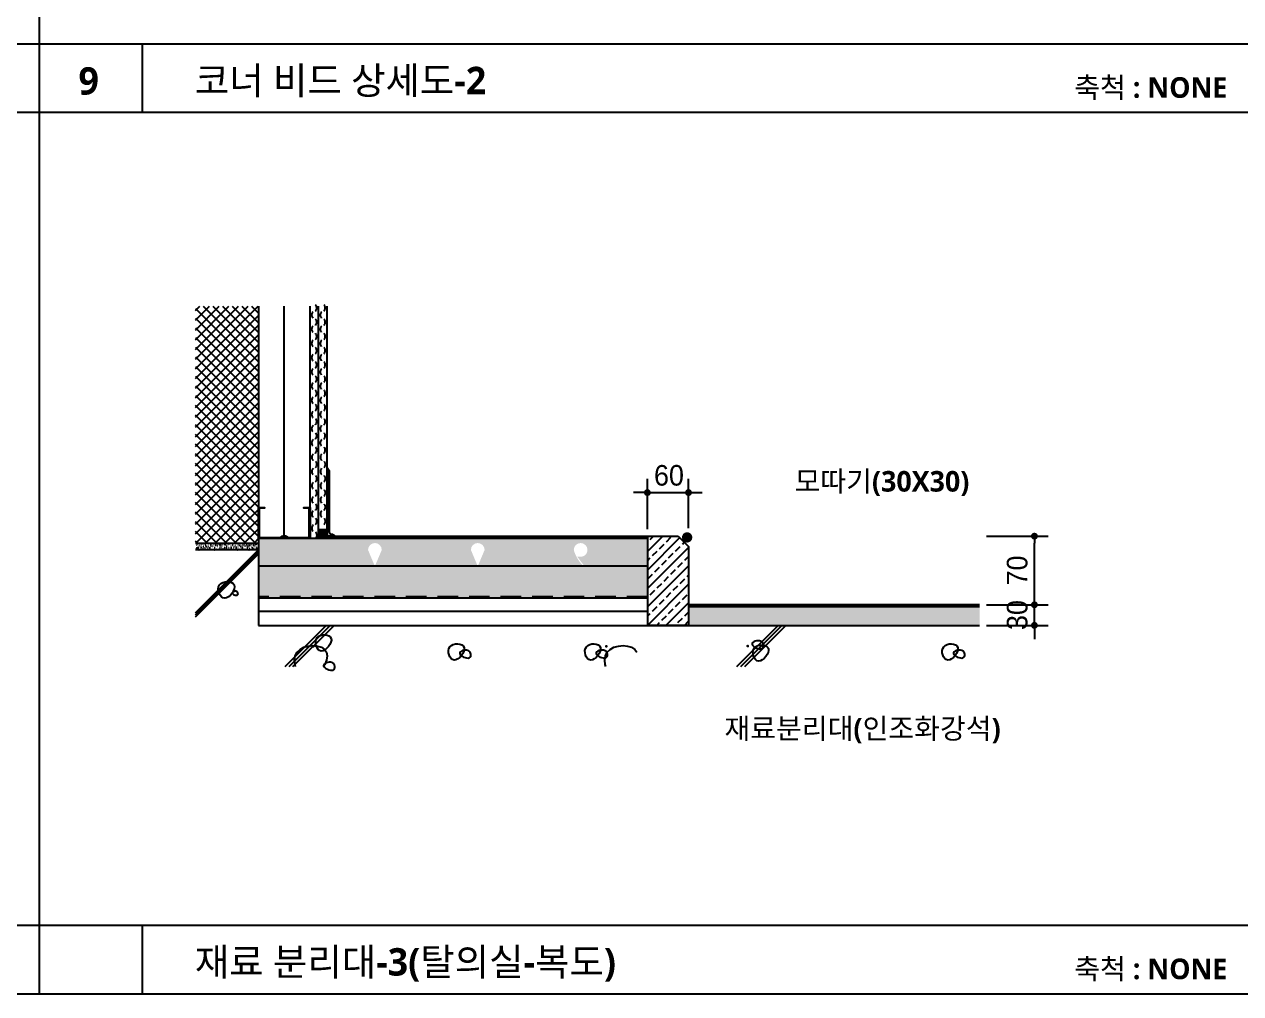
# Model space of a CAD drawing. Header units: millimetres. Extents: x 200 to 163856, y 0 to 163394.
# Drawn here: x 10352 to 12126, y 200 to 1613 of the extents above; entities that cross this region are included whole.
import ezdxf
from ezdxf.enums import TextEntityAlignment as Align

# ---------------------------------------------------------------- set-up
doc = ezdxf.new("R2010")
doc.units = ezdxf.units.MM
doc.header["$LTSCALE"] = 10
doc.linetypes.add('HID', pattern=[2.3, 1.5, -0.8])
doc.linetypes.add('HIDDEN', pattern=[2, 1, -1])
doc.layers.get('DEFPOINTS').update_dxf_attribs({"color": 181})
for name, color, linetype in [('8', 8, 'Continuous'), ('A-ANNO-GRA1', 7, 'Continuous'), ('A-ANNO-TEXT010', 7, 'Continuous'), ('A-ANNO-TEXT1', 7, 'Continuous'), ('A-ST-AXIS-DIM', 7, 'Continuous'), ('A-TEXT', 3, 'Continuous'), ('A-WALL-PATT', 8, 'Continuous'), ('A-화살표', 7, 'Continuous'), ('AA-XXXX-BLOK', 3, 'Continuous'), ('AA-XXXX-CONC', 2, 'Continuous'), ('AA-XXXX-OTHR', 7, 'Continuous'), ('AX-PATT', 8, 'Continuous'), ('D6', 6, 'Continuous'), ('ELE', 8, 'Continuous'), ('ELE2', 3, 'Continuous'), ('FIN', 6, 'Continuous'), ('H', 4, 'HIDDEN'), ('W3', 7, 'Continuous')]:
    doc.layers.add(name, color=color, linetype=linetype)
doc.styles.add('2020음성 1차', font='')
doc.styles.add('돋움', font='')
doc.styles.get('2020음성 1차').set_extended_font_data('NanumGothic', bold=True)
doc.styles.get('돋움').set_extended_font_data('Dotum')
doc.linetypes.add('STD_INS', pattern='A,0.0001,-0.1,[134,ltypeshp.shx,S=0.1,R=0,X=-0.1,Y=0],-0.2,[134,ltypeshp.shx,S=0.1,R=180,X=0.1,Y=0],-0.1', length=0.4001000000000002)
doc.dimstyles.new('NDIM10-1', dxfattribs={"dimscale": 10, "dimtxt": 3, "dimasz": 1, "dimexe": 2, "dimexo": 1, "dimgap": 1, "dimtad": 1, "dimdec": 0, "dimrnd": 0.25, "dimdsep": 32, "dimtxsty": '돋움', "dimblk1": 'DOT', "dimblk2": 'DOT', "dimsah": 1, "dimcen": 5, "dimclrd": 4, "dimclre": 4, "dimclrt": 3, "dimazin": 0, "dimtfac": 1, "dimtdec": 0, "dimtix": 1, "dimtmove": 2, "dimatfit": 3, "dimldrblk": 'DOT', "dimfxl": 1, "dimarcsym": 0})

# ---------------------------------------------------------------- blocks, each defined once
blk = doc.blocks.new('_Dot')
at = {"color": 0, "linetype": 'ByBlock', "lineweight": -2}
blk.add_line((-0.5, 0), (-1, 0), dxfattribs=at)
at = {"color": 0, "linetype": 'ByBlock', "const_width": 0.5}
blk.add_lwpolyline([(-0.25, 0, 1), (0.25, 0, 1)], format="xyb", close=True, dxfattribs=at)
blk = doc.blocks.new('*D9481')
at = {"layer": 'A-ST-AXIS-DIM', "color": 0, "lineweight": -2}
for p, q in [((11824.95100144812, 777.0000000000014), (11824.95100144812, 787.0000000000014)), ((11754.95100144812, 767.0000000000014), (11844.95100144812, 767.0000000000014)), ((11824.95100144812, 737.0000000000014), (11824.95100144812, 767.0000000000014)), ((11754.95100144812, 737.0000000000014), (11844.95100144812, 737.0000000000014)), ((11824.95100144812, 727.0000000000014), (11824.95100144812, 717.0000000000014))]:
    blk.add_line(p, q, dxfattribs=at)
at = {"layer": 'DEFPOINTS', "color": 0}
for p in [(11744.95100144812, 767.0000000000014), (11824.95100144812, 767.0000000000014), (11744.95100144812, 737.0000000000014)]:
    blk.add_point(p, dxfattribs=at)
at = {"layer": 'A-ST-AXIS-DIM', "color": 0, "linetype": 'ByBlock', "lineweight": -2, "xscale": 10, "yscale": 10, "zscale": 10}
for p, rotation in [((11824.95100144812, 767.0000000000014), 270), ((11824.95100144812, 737.0000000000014), 90)]:
    blk.add_blockref('_Dot', p, dxfattribs=dict(at, rotation=rotation))
at = {"layer": 'A-ST-AXIS-DIM', "color": 3, "insert": (11799.93064866657, 752.0000000000014), "char_height": 30, "attachment_point": 5, "rotation": 90, "style": '돋움'}
blk.add_mtext('30', dxfattribs=at)
blk = doc.blocks.new('*D9482')
at = {"layer": 'A-ST-AXIS-DIM', "color": 0, "lineweight": -2}
for p, q in [((11754.95100144812, 867.0000000000014), (11844.95100144812, 867.0000000000014)), ((11824.95100144812, 777.0000000000014), (11824.95100144812, 857.0000000000014)), ((11754.95100144812, 767.0000000000014), (11844.95100144812, 767.0000000000014))]:
    blk.add_line(p, q, dxfattribs=at)
at = {"layer": 'DEFPOINTS', "color": 0}
for p in [(11744.95100144812, 867.0000000000014), (11824.95100144812, 867.0000000000014), (11744.95100144812, 767.0000000000014)]:
    blk.add_point(p, dxfattribs=at)
at = {"layer": 'A-ST-AXIS-DIM', "color": 0, "linetype": 'ByBlock', "lineweight": -2, "xscale": 10, "yscale": 10, "zscale": 10}
for p, rotation in [((11824.95100144812, 867.0000000000014), 90), ((11824.95100144812, 767.0000000000014), 270)]:
    blk.add_blockref('_Dot', p, dxfattribs=dict(at, rotation=rotation))
at = {"layer": 'A-ST-AXIS-DIM', "color": 3, "insert": (11799.93064866657, 817.0000000000014), "char_height": 30, "attachment_point": 5, "rotation": 90, "style": '돋움'}
blk.add_mtext('70', dxfattribs=at)
blk = doc.blocks.new('*D9483')
at = {"layer": 'A-ST-AXIS-DIM', "color": 0, "lineweight": -2}
for p, q in [((11260.51730188963, 877.0000000000014), (11260.51730188963, 950.5495025361902)), ((11320.51730188963, 878.5000000000014), (11320.51730188963, 950.5495025361902)), ((11250.51730188963, 930.5495025361902), (11240.51730188963, 930.5495025361902)), ((11260.51730188963, 930.5495025361902), (11320.51730188963, 930.5495025361902)), ((11330.51730188963, 930.5495025361902), (11340.51730188963, 930.5495025361902))]:
    blk.add_line(p, q, dxfattribs=at)
at = {"layer": 'DEFPOINTS', "color": 0}
for p in [(11320.51730188963, 930.5495025361902), (11260.51730188963, 867.0000000000014), (11320.51730188963, 868.5000000000014)]:
    blk.add_point(p, dxfattribs=at)
at = {"layer": 'A-ST-AXIS-DIM', "color": 0, "linetype": 'ByBlock', "lineweight": -2, "xscale": 10, "yscale": 10, "zscale": 10}
blk.add_blockref('_Dot', (11260.51730188963, 930.5495025361902), dxfattribs=at)
at = {"layer": 'A-ST-AXIS-DIM', "color": 0, "linetype": 'ByBlock', "lineweight": -2, "xscale": 10, "yscale": 10, "zscale": 10, "rotation": 180}
blk.add_blockref('_Dot', (11320.51730188963, 930.5495025361902), dxfattribs=at)
at = {"layer": 'A-ST-AXIS-DIM', "color": 3, "insert": (11292.04079132856, 955.5262232450782), "char_height": 30, "attachment_point": 5, "style": '돋움'}
blk.add_mtext('60', dxfattribs=at)

msp = doc.modelspace()

# ---------------------------------------------------------------- hatches: boundary and pattern name
at = {"layer": '8'}
h = msp.add_hatch(dxfattribs=at)
h.set_pattern_fill('ANSI37', color=256, scale=12, style=0)
h.set_pattern_definition([(45, (-37216.05593610412, -28076.65378819592), (-1.060660171779821, 1.060660171779821), []), (135, (-37216.05593610412, -28076.65378819592), (-1.060660171779821, -1.060660171779821), [])])
h.paths.add_polyline_path([(10793.56639044036, 876.5000000000014), (10781.06639044036, 876.5000000000014), (10781.06639044036, 864.0000000000014), (10793.56639044036, 864.0000000000014)])
at = {"layer": 'A-WALL-PATT', "linetype": 'Continuous'}
h = msp.add_hatch(dxfattribs=at)
h.set_pattern_fill('ANSI33', color=256, scale=3, style=0)
h.set_pattern_definition([(45, (-48436.12072671621, -27466.03051077947), (-13.47038418160373, 13.47038418160373), []), (45, (-48422.65033671583, -27466.03051077947), (-13.47038418160373, 13.47038418160373), [9.524999999999999, -4.762499999999999])])
h.paths.add_polyline_path([(11305.51730188963, 867.0000000000014), (11260.51730188963, 867.0000000000014), (11260.51730188963, 737.0000000000014), (11320.51730188963, 737.0000000000014), (11320.51730188963, 852.0000000000014)])
at = {"layer": 'AX-PATT'}
h = msp.add_hatch(dxfattribs=at)
h.set_pattern_fill('_USER', color=256, scale=10, angle=45, style=0, double=1, pattern_type=0)
h.set_pattern_definition([(45, (2033.057336086902, 843.9698802190846), (-7.071067811865475, 7.071067811865476), []), (135, (2033.057336086902, 843.9698802190846), (-7.071067811865476, -7.071067811865475), [])])
h.paths.add_polyline_path([(10601.54439368521, 857.0000000000014), (10693.56639044036, 857.0000000000014), (10693.56639044036, 1202.210776322523), (10601.54439368521, 1202.210776322523)])
h = msp.add_hatch(dxfattribs=at)
h.set_pattern_fill('AR-SAND', color=256, scale=0.2, style=0)
h.set_pattern_definition([(37.50000000000001, (2033.057336086902, 873.9698802190846), (-0.3200062591968091, 9.788264746586847), [0, -7.721600000000001, 0, -8.636000000000001, 0, -8.255]), (7.499999999999999, (2033.057336086902, 873.9698802190846), (8.990465662760053, 14.33650201136709), [0, -4.165599999999992, 0, -6.959599999999992, 0, -2.666999999999996]), (327.5, (2026.808936086978, 873.9698802190846), (15.81984740482916, 0.02874369357091382), [0, -2.54, 0, -9.144, 0, -11.938]), (317.5, (2026.808936086978, 873.9698802190846), (15.27112904944594, 4.458586465144324), [0, -1.27, 0, -5.9944, 0, -6.858000000000001])])
edge = h.paths.add_edge_path()
edge.add_line((10917.30936685813, 864.0000000000014), (10917.30936685813, 823.3897665361887))
edge.add_line((10917.30936685813, 823.3897665366544), (11013.18695676097, 823.3897665366544))
edge.add_arc((12051.31527955507, 1277.006830785425), 1132.907258148674, 202.3064608810624, 203.6032418750248, ccw=False)
edge.add_arc((11013.18695676097, 847.0000000000014), 10, 360, 180, ccw=False)
edge.add_arc((9975.058633958484, 1277.006830788685), 1132.907258156778, 336.3967581249792, 337.69353911893256, ccw=False)
edge.add_line((11013.18695676097, 823.3897665366544), (11167.39299812031, 823.3897665366544))
edge.add_arc((11202.61239369077, 860.6598578784628), 51.27831445182591, 195.4493634467654, 226.6204402694851, ccw=False)
edge.add_arc((11163.18695676097, 847.0000000000014), 10, 360, 180, ccw=False)
edge.add_arc((11163.18695676097, 847.0000000000014), 10, 269.99999999997914, 360, ccw=False)
edge.add_line((11163.18695676097, 837.0000000000014), (11158.0549673769, 837.2832797584138))
edge.add_line((11158.05496737597, 837.2832797584138), (11168.73535980334, 823.3897665361887))
edge.add_line((11168.73535980334, 823.3897665366544), (11260.51730188963, 823.3897665366544))
edge.add_line((11260.51730188963, 823.3897665366544), (11260.51730188963, 864.000000000467))
edge.add_line((11260.51730188963, 864.0000000000014), (10917.30936685813, 864.0000000000014))
edge = h.paths.add_edge_path()
edge.add_line((10917.30936685813, 864.0000000000014), (10693.56639044036, 864.0000000000014))
edge.add_line((10693.56639044036, 864.0000000000014), (10693.56639044036, 887.0000000000014))
edge.add_line((10693.56639044036, 887.0000000000014), (10693.44980730538, 847.0000000000014))
edge.add_line((10693.44980730538, 847.0000000000014), (10693.56639044036, 823.3897665361887))
edge.add_line((10693.56639044036, 823.3897665366544), (10863.18695676097, 823.3897665366544))
edge.add_arc((11901.31527955041, 1277.006830783562), 1132.907258143559, 202.3064608810649, 203.6032418750328, ccw=False)
edge.add_arc((10863.18695676097, 847.0000000000014), 10, 360, 180, ccw=False)
edge.add_arc((9825.058633971523, 1277.006830783562), 1132.907258143072, 336.39675812499297, 337.6935391189616, ccw=False)
edge.add_line((10863.18695676097, 823.3897665366544), (10917.30936685813, 823.3897665366544))
edge.add_line((10917.30936685813, 823.3897665366544), (10917.30936685813, 864.000000000467))
h = msp.add_hatch(dxfattribs=at)
h.set_pattern_fill('AR-SAND', color=256, scale=0.1, style=0)
h.set_pattern_definition([(37.50000000000001, (2753.057345606881, 53.474038052374), (-0.1600031295984046, 4.894132373293424), [0, -3.860800000000001, 0, -4.318000000000001, 0, -4.1275]), (7.499999999999999, (2753.057345606881, 53.474038052374), (4.495232831380027, 7.168251005683543), [0, -2.082799999999996, 0, -3.479799999999996, 0, -1.333499999999998]), (327.5, (2749.933145606454, 53.474038052374), (7.90992370241458, 0.01437184678545691), [0, -1.27, 0, -4.572, 0, -5.969]), (317.5, (2749.933145606454, 53.474038052374), (7.635564524722972, 2.229293232572162), [0, -0.635, 0, -2.9972, 0, -3.429])])
h.paths.add_polyline_path([(10693.56639044036, 857.0000000000014), (10601.54439368521, 857.0000000000014), (10601.54439368521, 847.0000000000014), (10693.56639044036, 847.0000000000014)])
h = msp.add_hatch(dxfattribs=at)
h.set_pattern_fill('HEX', color=256, style=0)
h.set_pattern_definition([(0, (3473.057355199504, 1781.469879454934), (0, 5.49926), [3.175, -6.35]), (120, (3473.057355199504, 1781.469879454934), (-4.762498862015612, -2.749629999999998), [3.17499999999999, -6.349999999999981]), (59.99999999999999, (3476.232355200249, 1781.469879454934), (-4.762498862015612, 2.74963), [3.175, -6.35])])
h.paths.add_polyline_path([(11260.51730188963, 823.3897665366544), (10693.56639044036, 823.3897665366544), (10693.56639044036, 778.3897665366544), (11260.51730188963, 778.3897665366544)])
h.paths.add_polyline_path([(11260.51730188963, 778.3897665366544), (10693.56639044036, 778.3897665366544)])
h = msp.add_hatch(dxfattribs=at)
h.set_pattern_fill('AR-SAND', color=256, scale=0.2, style=0)
h.set_pattern_definition([(37.50000000000001, (-40455.84753255683, 2338.066366891378), (-0.3200062591968091, 9.788264746586847), [0, -7.721600000000001, 0, -8.636000000000001, 0, -8.255]), (7.499999999999999, (-40455.84753255683, 2338.066366891378), (8.990465662760053, 14.33650201136709), [0, -4.165599999999992, 0, -6.959599999999992, 0, -2.666999999999996]), (327.5, (-40462.09593255675, 2338.066366891378), (15.81984740482916, 0.02874369357091382), [0, -2.54, 0, -9.144, 0, -11.938]), (317.5, (-40462.09593255675, 2338.066366891378), (15.27112904944594, 4.458586465144324), [0, -1.27, 0, -5.9944, 0, -6.858000000000001])])
h.paths.add_polyline_path([(11320.51730188963, 737.0000000000014), (11744.95100144812, 737.0000000000014), (11744.95100144812, 764.0000000000014), (11320.51730188963, 764.0000000000014)])

# ---------------------------------------------------------------- linework, layer by layer
at = {"layer": 'A-ANNO-GRA1'}
for p, q in [((10373.74134905597, 5740), (10373.74134905597, 200)), ((8600, 1585), (15694.96539622388, 1585)), ((10523.74134905755, 1585.000000000001), (10523.74134905755, 1485.000000000001)), ((8600, 1485), (15694.96539622388, 1485)), ((8600, 300), (15694.96539622388, 300)), ((10523.74134905755, 300.0000000000009), (10523.74134905755, 200.0000000000009))]:
    msp.add_line(p, q, dxfattribs=at)
at = {"layer": 'A-ANNO-TEXT010'}
msp.add_lwpolyline([(11286.27398980458, 738.7343039335697, 0, 15, 0), (11286.27398980458, 693.7343039335697, 0, 0, 0), (11286.27398980458, 590.5941148595898, 0, 0, 0), (11352.22418459741, 590.5941148595898, 0, 0, 0)], format="xyseb", dxfattribs=at)
at = {"layer": 'A-ANNO-TEXT1'}
msp.add_lwpolyline([(10804.56639044036, 867.0000000000014), (10793.56639044036, 867.0000000000014), (10793.56639044036, 967.0000000000014), (10795.56639044036, 964.3333333334899, -0.1622776601683793), (10796.56639044036, 961.3333333334899), (10796.56639044036, 873.0000000000014, 0.4142135623730947), (10799.56639044036, 870.0000000000014, -0.2769839649484335)], format="xyb", close=True, dxfattribs=at)
at = {"layer": 'A-TEXT'}
msp.add_lwpolyline([(11321.09676986796, 867.9442355921506, 7.5, 7.5, -1.000000000000747), (11315.95274003924, 862.4863095097257, 7.5, 7.5, -0.9999999999985881), (11321.09676986796, 867.9442355921506, 0, 0, 0), (11385.67076969476, 946.9901289949207, 0, 0, 0), (11457.65015353033, 946.9901289949207, 0, 0, 0)], format="xyseb", dxfattribs=at)
at = {"layer": 'A-화살표', "linetype": 'Continuous'}
msp.add_lwpolyline([(11286.27398980458, 738.7343039335697, 0, 15, 0), (11286.27398980458, 693.7343039335697, 0, 0, 0), (11286.27398980458, 590.4703381173326, 0, 0, 0), (11351.89065711902, 590.4703381173326, 0, 0, 0)], format="xyseb", dxfattribs=at)
at = {"layer": 'AA-XXXX-BLOK'}
for p in [(10693.56639044036, 1202.210776322523), (10601.54439368521, 857.0000000000014)]:
    msp.add_line(p, (10693.56639044036, 857.0000000000014), dxfattribs=at)
at = {"layer": 'AA-XXXX-CONC'}
for p, q in [((10678.56639044036, 847.0000000000014), (10601.54439368521, 847.0000000000014)), ((10693.56639044036, 847.0000000000014), (10601.54439368521, 847.0000000000014)), ((10693.56639044036, 847.0000000000014), (10693.56639044036, 737.0000000000014)), ((10693.56639044036, 737.0000000000014), (11744.95100144812, 737.0000000000014))]:
    msp.add_line(p, q, dxfattribs=at)
at = {"layer": 'AA-XXXX-OTHR'}
for p, q in [((10693.56639044036, 864.0000000000014), (11260.51730188963, 864.0000000000014)), ((11260.51730188963, 823.3897665366544), (10693.56639044036, 823.3897665366544)), ((11744.95100144812, 764.0000000000014), (11320.51730188963, 764.0000000000014))]:
    msp.add_line(p, q, dxfattribs=at)
at = {"layer": 'AA-XXXX-OTHR', "color": 6}
for p, q in [((10793.56639044036, 867.0000000000014), (11260.51730188963, 867.0000000000014)), ((10693.56639044036, 777.0000000000014), (11260.51730188963, 777.0000000000014)), ((11744.95100144812, 767.0000000000014), (11320.51730188963, 767.0000000000014))]:
    msp.add_line(p, q, dxfattribs=at)
at = {"layer": 'AX-PATT', "linetype": 'STD_INS', "ltscale": 9}
msp.add_line((10731.06639044036, 864.0000000000014), (10731.06639044036, 1202.210776322523), dxfattribs=at)
at = {"layer": 'AX-PATT'}
for p, q in [((10693.56639044036, 857.0000000000014), (10693.56639044036, 847.0000000000014)), ((10601.54439368521, 755.0945863793618), (10693.56639044036, 847.1165831349804)), ((10601.54439368521, 752.2661592545933), (10693.56639044036, 844.2881560102119)), ((10601.54439368521, 749.4377321302904), (10693.56639044036, 841.4597288854434)), ((10732.3101114319, 677.0000000000014), (10792.3101114319, 737.0000000000014)), ((10737.96696568144, 677.0000000000014), (10797.96696568144, 737.0000000000014)), ((10743.62381993097, 677.0000000000014), (10803.62381993097, 737.0000000000014)), ((11391.1321026129, 677.0000000000014), (11451.1321026129, 737.0000000000014)), ((11396.78895686244, 677.0000000000014), (11456.78895686244, 737.0000000000014)), ((11402.44581111197, 677.0000000000014), (11462.44581111197, 737.0000000000014))]:
    msp.add_line(p, q, dxfattribs=at)
at = {"layer": 'AX-PATT', "linetype": 'STD_INS', "ltscale": 5}
msp.add_line((11260.51730188963, 757.0000000000014), (10693.56639044036, 757.0000000000014), dxfattribs=at)
at = {"layer": 'AX-PATT'}
for points in [[(10658.11612584119, 795.9132298561758), (10658.5491344468, 793.2423248123391), (10658.03671519508, 790.1952359592556), (10656.74165990905, 786.9976735827527), (10654.82676041455, 783.8753479681923), (10652.45480853555, 781.0539694004706), (10649.78859609508, 778.7592481658808), (10646.99091491898, 777.2168945488534), (10644.22455683121, 776.6526188352159), (10641.64018147395, 777.2168945488534), (10639.33991976039, 778.7592481658808), (10637.4137704247, 781.0539694004706), (10635.95173219734, 783.8753479681923), (10635.04380381157, 786.9976735827527), (10634.77998399784, 790.1952359592556), (10635.25027149034, 793.2423248123391), (10636.54466502045, 795.9132298561758), (10638.6960317721, 798.0198591868407), (10641.50871273738, 799.5245944228968), (10644.7299173591, 800.4274355643443), (10648.10685508096, 800.7283826116486), (10651.38673534666, 800.4274355643443), (10654.316767599, 799.5245944228968), (10656.6441612826, 798.0198591868407)], [(10662.29364459359, 780.9645333737149), (10662.94698385012, 781.373424672523), (10663.36889139426, 781.9839307777597), (10663.56823543881, 782.7329643433927), (10663.55388419286, 783.5574380229241), (10663.33470587016, 784.3942644693902), (10662.91956867979, 785.1803563367589), (10662.31734083549, 785.8526262780665), (10661.53689054822, 786.3479869468151), (10660.5976706683, 786.618350785227), (10659.56147260455, 786.6756293899393), (10658.50067240608, 786.5467341467752), (10657.4876461211, 786.2585764415576), (10656.59476979778, 785.8380676596439), (10655.89441948434, 785.3121191863916), (10655.45897122988, 784.7076424080892), (10655.3608010826, 784.051548709163), (10655.64668170598, 783.3722935724086), (10656.2609722256, 782.7045088619939), (10657.12242837952, 782.084370539525), (10658.14980591045, 781.5480545652113), (10659.2618605574, 781.1317369006588), (10660.37734805935, 780.8715935065425), (10661.41502415811, 780.8038003440029)], [(10799.47326186256, 718.0168283320977), (10799.72100347051, 715.3392006116933), (10799.0458169035, 712.3330358532271), (10797.61652331383, 709.2149854153408), (10795.60194385008, 706.2017006590045), (10793.17089966641, 703.5098329428597), (10790.49221191139, 701.3560336278765), (10787.73470173826, 699.9569540722309), (10785.06719029744, 699.5292456368929), (10782.64232249607, 700.2153082760065), (10780.54803827361, 701.8605363243273), (10778.85610132435, 704.2360727121136), (10777.63827534349, 707.1130603691577), (10776.96632402533, 710.262642225252), (10776.91201106508, 713.4559612101889), (10777.54710015704, 716.4641602542265), (10778.94335499735, 719.0583822866915), (10781.12048118984, 721.0499473679824), (10783.8899519793, 722.4108840781278), (10787.01118251917, 723.1533981282278), (10790.24358796285, 723.28969522752), (10793.34658346561, 722.8319810875705), (10796.07958418087, 721.7924614176168), (10798.20200526205, 720.1833419292248)], [(10993.14271600687, 704.7992551871589), (10993.39045761482, 702.1216274667545), (10992.71527104781, 699.1154627082883), (10991.28597745721, 695.997412270402), (10989.27139799439, 692.9841275140657), (10986.84035381072, 690.2922597983866), (10984.1616660557, 688.1384604829377), (10981.40415588257, 686.7393809272921), (10978.73664444083, 686.3116724919541), (10976.31177664039, 686.9977351310677), (10974.21749241793, 688.6429631793885), (10972.52555546866, 691.0184995671748), (10971.30772948687, 693.8954872242189), (10970.63577816871, 697.0450690803132), (10970.58146520847, 700.2383880652501), (10971.21655430135, 703.2465871092877), (10972.61280914166, 705.8408091417527), (10974.78993533415, 707.8323742230436), (10977.55940612362, 709.1933109336546), (10980.68063666348, 709.935824983289), (10983.91304210716, 710.0721220825812), (10987.01603760992, 709.6144079426317), (10989.74903832425, 708.574888272678), (10991.87145940543, 706.965768784286)], [(11192.10335344498, 704.7992551871589), (11192.35109505293, 702.1216274667545), (11191.67590848685, 699.1154627082883), (11190.24661489626, 695.997412270402), (11188.23203543344, 692.9841275140657), (11185.80099124883, 690.2922597983866), (11183.12230349475, 688.1384604829377), (11180.36479332068, 686.7393809272921), (11177.69728187987, 686.3116724919541), (11175.2724140785, 686.9977351310677), (11173.17812985604, 688.6429631793885), (11171.48619290677, 691.0184995671748), (11170.26836692591, 693.8954872242189), (11169.59641560775, 697.0450690803132), (11169.54210264751, 700.2383880652501), (11170.17719173947, 703.2465871092877), (11171.57344657977, 705.8408091417527), (11173.75057277226, 707.8323742230436), (11176.52004356173, 709.1933109336546), (11179.6412741016, 709.935824983289), (11182.8736795462, 710.0721220825812), (11185.97667504803, 709.6144079426317), (11188.7096757633, 708.574888272678), (11190.83209684448, 706.965768784286)], [(11427.25187509277, 703.1091315592653), (11428.55855360584, 703.9269141568816), (11429.40236869504, 705.147926367355), (11429.80105678228, 706.6459934990867), (11429.77235429132, 708.2949408576837), (11429.33399764498, 709.9685937510817), (11428.5037232661, 711.5407774853534), (11427.2992675775, 712.8853173679686), (11425.73836700202, 713.8760387050002), (11423.85992724219, 714.4167663818239), (11421.78753111468, 714.5313235917142), (11419.66593071775, 714.2735331053859), (11417.63987814778, 713.6972176949507), (11415.85412550115, 712.8562001311234), (11414.45342487519, 711.8043031846187), (11413.58252836627, 710.5953496275483), (11413.38618807078, 709.2831622306271), (11413.95794931756, 707.9246519566527), (11415.18653035586, 706.5890825358233), (11416.90944266555, 705.34880589042), (11418.96419772648, 704.2761739422581), (11421.18830701945, 703.4435386131531), (11423.41928202522, 702.9232518249205), (11425.49463422273, 702.7876654998413)], [(11713.137274968, 704.7992551871589), (11713.38501657595, 702.1216274667545), (11712.70983000894, 699.1154627082883), (11711.28053641834, 695.997412270402), (11709.26595695553, 692.9841275140657), (11706.83491277185, 690.2922597983866), (11704.15622501684, 688.1384604829377), (11701.3987148437, 686.7393809272921), (11698.73120340196, 686.3116724919541), (11696.30633560152, 686.9977351310677), (11694.21205137906, 688.6429631793885), (11692.52011442979, 691.0184995671748), (11691.30228844893, 693.8954872242189), (11690.63033712984, 697.0450690803132), (11690.5760241696, 700.2383880652501), (11691.21111326249, 703.2465871092877), (11692.60736810279, 705.8408091417527), (11694.78449429528, 707.8323742230436), (11697.55396508475, 709.1933109336546), (11700.67519562462, 709.935824983289), (11703.90760106829, 710.0721220825812), (11707.01059657105, 709.6144079426317), (11709.74359728632, 708.574888272678), (11711.86601836656, 706.965768784286)], [(11000.76339852114, 689.6173655712059), (11002.07007703421, 690.4351481683566), (11002.91389212341, 691.6561603792957), (11003.31258021065, 693.1542275110273), (11003.28387771969, 694.8031748696244), (11002.84552107335, 696.4768277630224), (11002.01524669447, 698.049011497294), (11000.81079100588, 699.3935513794436), (10999.24989043133, 700.3842727169408), (10997.37145067056, 700.9250003937645), (10995.29905454398, 701.0395576036549), (10993.17745414705, 700.7817671173266), (10991.15140157615, 700.2054517068914), (10989.36564892952, 699.3644341425984), (10987.96494830356, 698.3125371965593), (10987.09405179464, 697.103583639489), (10986.89771150009, 695.7913962425678), (10987.46947274686, 694.4328859685934), (10988.69805378516, 693.097316547764), (10990.42096609392, 691.8570399023606), (10992.47572115579, 690.7844079541987), (10994.69983044875, 689.9517726250938), (10996.93080545359, 689.4314858368612), (10999.00615765111, 689.295899511782)], [(11199.72403596019, 689.6173655712059), (11201.03071447325, 690.4351481683566), (11201.87452956152, 691.6561603792957), (11202.27321764969, 693.1542275110273), (11202.24451515873, 694.8031748696244), (11201.80615851239, 696.4768277630224), (11200.97588413351, 698.049011497294), (11199.77142844492, 699.3935513794436), (11198.21052786944, 700.3842727169408), (11196.3320881096, 700.9250003937645), (11194.25969198209, 701.0395576036549), (11192.13809158516, 700.7817671173266), (11190.11203901519, 700.2054517068914), (11188.32628636857, 699.3644341425984), (11186.92558574167, 698.3125371965593), (11186.05468923275, 697.103583639489), (11185.8583489382, 695.7913962425678), (11186.43011018497, 694.4328859685934), (11187.65869122327, 693.097316547764), (11189.38160353297, 691.8570399023606), (11191.4363585939, 690.7844079541987), (11193.66046788686, 689.9517726250938), (11195.89144289264, 689.4314858368612), (11197.96679509015, 689.295899511782)], [(11437.11948111703, 703.179151179736), (11437.36722272498, 700.5015234593316), (11436.69203615797, 697.4953587003997), (11435.2627425683, 694.3773082629791), (11433.24816310455, 691.3640235061771), (11430.81711892088, 688.672155790498), (11428.13843116586, 686.5183564750491), (11425.38092099273, 685.1192769198692), (11422.71340955191, 684.6915684840656), (11420.28854175055, 685.3776311231791), (11418.19425752808, 687.0228591719656), (11416.50232057882, 689.3983955597519), (11415.28449459796, 692.275383216796), (11414.6125432798, 695.4249650724246), (11414.55823031956, 698.6182840578272), (11415.19331941151, 701.6264831013991), (11416.58957425182, 704.2207051343298), (11418.76670044431, 706.2122702156207), (11421.53617123378, 707.573206925766), (11424.65740177364, 708.3157209754004), (11427.88980721732, 708.4520180751583), (11430.99280272008, 707.9943039347431), (11433.72580343534, 706.9547842652551), (11435.84822451652, 705.3456647763974)], [(11720.75795748227, 689.6173655712059), (11722.06463599534, 690.4351481683566), (11722.90845108454, 691.6561603792957), (11723.30713917178, 693.1542275110273), (11723.27843668175, 694.8031748696244), (11722.84008003541, 696.4768277630224), (11722.0098056556, 698.049011497294), (11720.80534996701, 699.3935513794436), (11719.24444939246, 700.3842727169408), (11717.36600963169, 700.9250003937645), (11715.29361350511, 701.0395576036549), (11713.17201310818, 700.7817671173266), (11711.14596053728, 700.2054517068914), (11709.36020789066, 699.3644341425984), (11707.95950726469, 698.3125371965593), (11707.08861075577, 697.103583639489), (11706.89227046122, 695.7913962425678), (11707.46403170799, 694.4328859685934), (11708.69261274629, 693.097316547764), (11710.41552505505, 691.8570399023606), (11712.47028011692, 690.7844079541987), (11714.69438940988, 689.9517726250938), (11716.92536441472, 689.4314858368612), (11719.00071661224, 689.295899511782)], [(10802.15676097249, 671.8628489528796), (10803.46343948555, 672.6806315500303), (10804.30725457383, 673.9016437609694), (10804.705942662, 675.3997108922354), (10804.67724017103, 677.0486582512981), (10804.2388835247, 678.7223111442304), (10803.40860914582, 680.2944948785021), (10802.20415345722, 681.6390347611173), (10800.64325288174, 682.6297560986145), (10798.7648131219, 683.1704837754382), (10796.6924169944, 683.2850409848629), (10794.57081659746, 683.0272504990003), (10792.54476402749, 682.4509350880994), (10790.75901138087, 681.6099175242721), (10789.35831075397, 680.558020578233), (10788.48741424506, 679.349067020697), (10788.2910739505, 678.0368796237758), (10788.86283519727, 676.6783693498014), (10790.09141623558, 675.3427999294377), (10791.81432854527, 674.1025232840343), (10793.8690836062, 673.0298913358724), (10796.09319289916, 672.1972560067675), (10798.32416790494, 671.6769692185349), (10800.39952010245, 671.5413828934556)], [(10802.15676097249, 671.8628489528796), (10803.46343948555, 672.6806315500303), (10804.30725457383, 673.9016437609694), (10804.705942662, 675.3997108922354), (10804.67724017103, 677.0486582512981), (10804.2388835247, 678.7223111442304), (10803.40860914582, 680.2944948785021), (10802.20415345722, 681.6390347611173), (10800.64325288174, 682.6297560986145), (10798.7648131219, 683.1704837754382), (10796.6924169944, 683.2850409848629), (10794.57081659746, 683.0272504990003), (10792.54476402749, 682.4509350880994), (10790.75901138087, 681.6099175242721), (10789.35831075397, 680.558020578233), (10788.48741424506, 679.349067020697), (10788.2910739505, 678.0368796237758), (10788.86283519727, 676.6783693498014), (10790.09141623558, 675.3427999294377), (10791.81432854527, 674.1025232840343), (10793.8690836062, 673.0298913358724), (10796.09319289916, 672.1972560067675), (10798.32416790494, 671.6769692185349), (10800.39952010245, 671.5413828934556)]]:
    msp.add_lwpolyline(points, close=True, dxfattribs=at)
for points in [[(10747.55491009683, 677.0000000000014), (10746.6930986536, 679.9637314854203), (10746.16545902801, 686.3588562384261), (10747.10603401301, 692.4530339441276), (10749.69482107324, 697.7948440322666), (10753.99755457652, 702.0081026931307), (10759.62291650617, 705.017573165243), (10766.06532574867, 706.8232554481378), (10772.81920119238, 707.4251495427466), (10779.37896172379, 706.8232554481378), (10785.23902622939, 705.017573165243), (10789.89381359753, 702.0081026931307), (10792.83774271284, 697.7948440322666)], [(10792.83774271284, 697.7948440322666), (10793.703759925, 692.4530339441276), (10792.67892142062, 686.3588562384261), (10790.08881085043, 679.9637314854203), (10788.27117597641, 677.0000000000014)], [(11199.7778706658, 677.0000000000014), (11198.91605922257, 679.9637314854203), (11198.38841959697, 686.3588562384261), (11199.32899458197, 692.4530339441276), (11201.9177816422, 697.7948440322666), (11206.22051514548, 702.0081026931307), (11211.84587707513, 705.017573165243), (11218.28828631763, 706.8232554481378), (11225.04216176135, 707.4251495427466), (11231.60192229276, 706.8232554481378), (11237.46198679836, 705.017573165243), (11242.1167741665, 702.0081026931307), (11245.06070328181, 697.7948440322666)]]:
    msp.add_lwpolyline(points, dxfattribs=at)
at = {"layer": 'AX-PATT', "const_width": 2}
for points in [[(10773.47785997347, 705.4824858638472, -1), (10773.47785997347, 707.4824858638472, -1)], [(11200.70082054244, 705.4824858638472, -1), (11200.70082054244, 707.4824858638472, -1)], [(11406.86473123034, 705.7382519622347, -1), (11406.86473123034, 707.7382519622347, -1)]]:
    msp.add_lwpolyline(points, format="xyb", close=True, dxfattribs=at)
at = {"layer": 'D6'}
msp.add_lwpolyline([(10725.64933900957, 865.0000000000014, -0.4982349581535977), (10736.48344187115, 865.0000000000014), (10767.56639044036, 865.0000000000014), (10767.56639044036, 908.0000000000014), (10759.69037420911, 908.0000000000014), (10759.69037420911, 909.0000000000014), (10768.56639044036, 909.0000000000014), (10768.56639044036, 864.0000000000014), (10736.22831661304, 864.0000000000014, 0.5228599369151791), (10725.90446426769, 864.0000000000014), (10693.56639044036, 864.0000000000014), (10693.56639044036, 909.0000000000014), (10702.44240667162, 909.0000000000014), (10702.44240667162, 908.0000000000014), (10694.56639044036, 908.0000000000014), (10694.56639044036, 865.0000000000014), (10725.64933900957, 865.0000000000014)], format="xyb", dxfattribs=at)
at = {"layer": 'DEFPOINTS'}
msp.add_lwpolyline([(8599.999999998428, 200), (15694.96539622388, 200), (15694.96539622388, 5740), (8599.999999998428, 5740)], close=True, dxfattribs=at)
at = {"layer": 'ELE'}
for p, q in [((11260.51730188963, 867.0000000000014), (11305.51730188963, 867.0000000000014)), ((11260.51730188963, 867.0000000000014), (11260.51730188963, 737.0000000000014)), ((11305.51730188963, 867.0000000000014), (11320.51730188963, 852.0000000000014)), ((11320.51730188963, 852.0000000000014), (11320.51730188963, 737.0000000000014))]:
    msp.add_line(p, q, dxfattribs=at)
at = {"layer": 'ELE', "linetype": 'Continuous'}
msp.add_line((11320.51730188963, 737.0000000000014), (11260.51730188963, 737.0000000000014), dxfattribs=at)
at = {"layer": 'ELE2', "linetype": 'HID', "ltscale": 2}
msp.add_line((11260.51730188963, 778.3897665366544), (10693.56639044036, 778.3897665366544), dxfattribs=at)
at = {"layer": 'FIN', "linetype": 'Continuous'}
msp.add_line((11260.51730188963, 804.0000000000014), (11260.51730188963, 737.0000000000014), dxfattribs=at)
at = {"layer": 'H'}
for centre, start, end in [((10777.79312325505, 1189.460166152102), 136.7778419044467, 225.7138364468734), ((10771.55110318636, 1199.83408496203), 316.7778419044467, 45.71383644687342), ((10790.29312325505, 1189.460166152102), 136.7778419044467, 225.7138364468734), ((10784.05110318636, 1199.83408496203), 316.7778419044467, 45.71383644687342), ((10777.79312325505, 1168.712328531315), 136.7778419044467, 225.7138364468734), ((10771.55110318636, 1179.086247341709), 316.7778419044467, 45.71383644687342), ((10790.29312325505, 1168.712328531315), 136.7778419044467, 225.7138364468734), ((10784.05110318636, 1179.086247341709), 316.7778419044467, 45.71383644687342), ((10771.55110318636, 1158.338409721387), 316.7778419044467, 45.71383644687342), ((10784.05110318636, 1158.338409721387), 316.7778419044467, 45.71383644687342), ((10777.79312325505, 1147.964490910993), 136.7778419044467, 225.7138364468734), ((10771.55110318636, 1137.590572101065), 316.7778419044467, 45.71383644687342), ((10790.29312325505, 1147.964490910993), 136.7778419044467, 225.7138364468734), ((10784.05110318636, 1137.590572101065), 316.7778419044467, 45.71383644687342), ((10777.79312325505, 1127.216653290672), 136.7778419044467, 225.7138364468734), ((10771.55110318636, 1116.842734480744), 316.7778419044467, 45.71383644687342), ((10790.29312325505, 1127.216653290672), 136.7778419044467, 225.7138364468734), ((10784.05110318636, 1116.842734480744), 316.7778419044467, 45.71383644687342), ((10777.79312325505, 1106.46881567035), 136.7778419044467, 225.7138364468734), ((10771.55110318636, 1096.094896860422), 316.7778419044467, 45.71383644687342), ((10790.29312325505, 1106.46881567035), 136.7778419044467, 225.7138364468734), ((10784.05110318636, 1096.094896860422), 316.7778419044467, 45.71383644687342), ((10777.79312325505, 1085.720978050028), 136.7778419044467, 225.7138364468734), ((10790.29312325505, 1085.720978050028), 136.7778419044467, 225.7138364468734), ((10777.79312325505, 1064.973140429707), 136.7778419044467, 225.7138364468734), ((10771.55110318636, 1075.3470592401), 316.7778419044467, 45.71383644687342), ((10790.29312325505, 1064.973140429707), 136.7778419044467, 225.7138364468734), ((10784.05110318636, 1075.3470592401), 316.7778419044467, 45.71383644687342), ((10777.79312325505, 1044.448822586799), 138.6436094133497, 223.2221580955532), ((10771.55110318636, 1054.599221619779), 316.7778419044467, 45.71383644687342), ((10790.29312325505, 1044.448822586799), 138.6436094133497, 223.2221580955532), ((10784.05110318636, 1054.599221619779), 316.7778419044467, 45.71383644687342), ((10771.55110318636, 1034.074903776871), 314.2861635531266, 43.22215809555325), ((10784.05110318636, 1034.074903776871), 314.2861635531266, 43.22215809555325), ((10777.79312325505, 1023.700984966477), 134.2861635531266, 223.2221580955532), ((10771.55110318636, 1013.327066156549), 314.2861635531259, 43.22215809555325), ((10790.29312325505, 1023.700984966477), 134.2861635531266, 223.2221580955532), ((10784.05110318636, 1013.327066156549), 314.2861635531259, 43.22215809555325), ((10777.79312325505, 1002.953147346155), 134.2861635531259, 223.2221580955532), ((10771.55110318636, 992.5792285362272), 314.2861635531259, 43.22215809555325), ((10790.29312325505, 1002.953147346155), 134.2861635531259, 223.2221580955532), ((10784.05110318636, 992.5792285362272), 314.2861635531259, 43.22215809555325), ((10778.00222140507, 981.9922920339754), 136.7778419044467, 225.7138364468741), ((10771.76020133638, 971.6183732240474), 316.7778419044467, 45.71383644687408), ((10790.50222140507, 981.9922920339754), 136.7778419044467, 225.7138364468741), ((10784.26020133638, 971.6183732240474), 316.7778419044467, 45.71383644687408), ((10778.00222140507, 961.2444544136538), 136.7778419044467, 225.7138364468741), ((10790.50222140507, 961.2444544136538), 136.7778419044467, 225.7138364468741), ((10778.00222140507, 940.4966167933321), 136.7778419044467, 225.7138364468741), ((10771.76020133638, 950.8705356037258), 316.7778419044467, 45.71383644687408), ((10790.50222140507, 940.4966167933321), 136.7778419044467, 225.7138364468741), ((10784.26020133638, 950.8705356037258), 316.7778419044467, 45.71383644687408), ((10778.00222140507, 919.7487791730105), 136.7778419044467, 225.7138364468741), ((10771.76020133638, 930.1226979834041), 316.7778419044467, 45.71383644687408), ((10790.50222140507, 919.7487791730105), 136.7778419044467, 225.7138364468741), ((10784.26020133638, 930.1226979834041), 316.7778419044467, 45.71383644687408), ((10771.76020133638, 909.3748603630825), 316.7778419044467, 45.71383644687408), ((10784.26020133638, 909.3748603630825), 316.7778419044467, 45.71383644687408), ((10778.00222140507, 899.2244613301023), 138.6436094133497, 223.2221580955532), ((10771.76020133638, 888.8505425201743), 314.2861635531259, 43.22215809555325), ((10790.50222140507, 899.2244613301023), 138.6436094133497, 223.2221580955532), ((10784.26020133638, 888.8505425201743), 314.2861635531259, 43.22215809555325), ((10778.00222140507, 878.4766237097806), 134.2861635531259, 223.2221580955532), ((10771.96929948547, 868.315722591245), 316.7778419044467, 45.71383644687408)]:
    msp.add_arc(centre, 6.86436313525078, start, end, dxfattribs=at)
at = {"layer": 'W3'}
for p, q in [((10768.56639044036, 864.0000000000014), (10768.56639044036, 1202.210776322523)), ((10781.06639044036, 864.0000000000014), (10781.06639044036, 1202.210776322523)), ((10793.56639044036, 864.0000000000014), (10793.56639044036, 1202.210776322523)), ((10793.56639044036, 967.0000000000014), (10793.56639044036, 874.0000000000014))]:
    msp.add_line(p, q, dxfattribs=at)
msp.add_lwpolyline([(10793.56639044036, 876.5000000000014), (10793.56639044036, 864.0000000000014), (10781.06639044036, 864.0000000000014), (10781.06639044036, 876.5000000000014)], close=True, dxfattribs=at)

# ---------------------------------------------------------------- texts
at = {"layer": 'A-ANNO-TEXT1', "linetype": 'Continuous', "style": '2020음성 1차'}
for s, height, p in [('9', 40, (10430.94694723249, 1510.827261154483)), ('코너 비드 상세도-2', 40, (10600.60125996547, 1511.359825365277)), ('축척 : NONE', 30, (11882.97624794631, 1506.126453168185)), ('재료 분리대-3(탈의실-복도)', 40, (10600.60125996704, 226.3598253652767)), ('축척 : NONE', 30, (11882.97624794631, 221.1264531681863))]:
    msp.add_text(s, height=height, dxfattribs=at).set_placement(p)
at = {"layer": 'A-ANNO-TEXT1', "style": '2020음성 1차'}
msp.add_text('모따기(30X30)', height=30, dxfattribs=at).set_placement((11475.14315297038, 946.9901289949207), align=Align.MIDDLE_LEFT)
msp.add_text('재료분리대(인조화강석)', height=30, dxfattribs=at).set_placement((11372.83246112851, 571.6959669189541))

# ---------------------------------------------------------------- dimensions: what is measured, and where the dimension line sits
at = {"layer": 'A-ST-AXIS-DIM', "color": 0}
dim = msp.add_linear_dim(base=(11320.51730188963, 930.5495025361902), p1=(11260.51730188963, 867.0000000000014), p2=(11320.51730188963, 868.5000000000014), dimstyle='NDIM10-1', override={"dimclrd": 0, "dimclre": 0}, dxfattribs=at)
dim.commit()
dim.dimension.update_dxf_attribs({"geometry": '*D9483', "text_midpoint": (11292.04079132856, 955.5262232450782), "dimtype": 160})
dim = msp.add_linear_dim(base=(11824.95100144812, 867.0000000000014), p1=(11744.95100144812, 767.0000000000014), p2=(11744.95100144812, 867.0000000000014), angle=90, text='70', dimstyle='NDIM10-1', override={"dimtxsty": '돋움', "dimclrd": 0, "dimclre": 0}, dxfattribs=at)
dim.commit()
dim.dimension.update_dxf_attribs({"geometry": '*D9482', "text_midpoint": (11799.93064866657, 817.0000000000014)})
dim = msp.add_linear_dim(base=(11824.95100144812, 767.0000000000014), p1=(11744.95100144812, 737.0000000000014), p2=(11744.95100144812, 767.0000000000014), angle=90, dimstyle='NDIM10-1', override={"dimclrd": 0, "dimclre": 0}, dxfattribs=at)
dim.commit()
dim.dimension.update_dxf_attribs({"geometry": '*D9481', "text_midpoint": (11799.93064866657, 752.0000000000014)})

doc.saveas('drawing.dxf')
